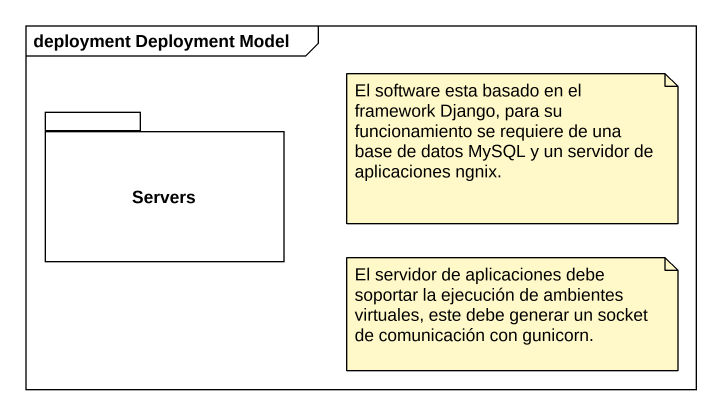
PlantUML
@startuml
mainframe deployment Deployment Model
package Servers {
}
note as N1
  El software esta basado en el framework Django, para su funcionamiento se requiere de una base de datos MySQL y un servidor de aplicaciones ngnix.
end note
note as N2
  El servidor de aplicaciones debe soportar la ejecución de ambientes virtuales, este debe generar un socket de comunicación con gunicorn.
end note
@enduml
